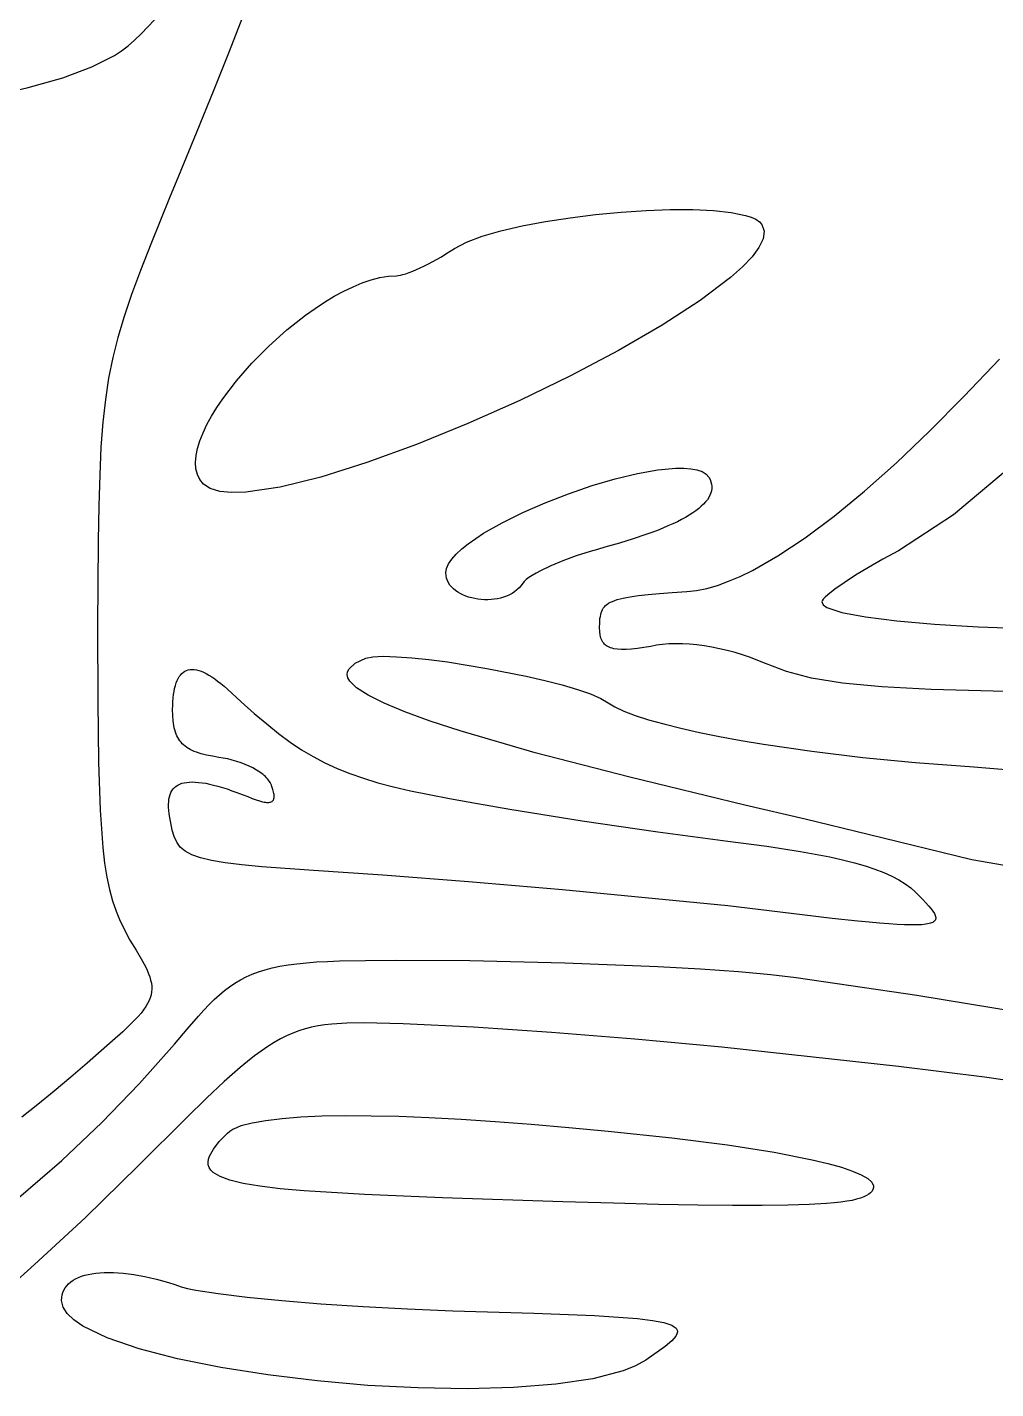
# Model space of a CAD drawing. Header units: inches. Extents: x 0.98 to 7.44, y -5.29 to -1.05.
# Drawn here: x 7.0979 to 7.1767, y -2.1375 to -2.0267 of the extents above; entities that cross this region are included whole.
import ezdxf

# ---------------------------------------------------------------- set-up
doc = ezdxf.new("R2010")
doc.units = ezdxf.units.IN
doc.header["$MEASUREMENT"] = 0
doc.layers.add('BLACK', color=250, linetype='CONTINUOUS')

msp = doc.modelspace()

# ---------------------------------------------------------------- linework, layer by layer
at = {"layer": 'BLACK', "linetype": 'CONTINUOUS'}
for p, q in [((7.1072, -2.02726), (7.10826, -2.02613)), ((7.11543, -2.02592), (7.11434, -2.02869)), ((7.10666, -2.02777), (7.1072, -2.02726)), ((7.10558, -2.02866), (7.10612, -2.02824)), ((7.10612, -2.02824), (7.10666, -2.02777)), ((7.10318, -2.02996), (7.10503, -2.02902)), ((7.10503, -2.02902), (7.10558, -2.02866)), ((7.11434, -2.02869), (7.11309, -2.03182)), ((7.10081, -2.03083), (7.10318, -2.02996)), ((7.09481, -2.03237), (7.09799, -2.03164)), ((7.09799, -2.03164), (7.10081, -2.03083)), ((7.11309, -2.03182), (7.11165, -2.03535)), ((7.11165, -2.03535), (7.11003, -2.0393)), ((7.11003, -2.0393), (7.10955, -2.04047)), ((7.10955, -2.04047), (7.10797, -2.04438)), ((7.14413, -2.04197), (7.14621, -2.04177)), ((7.14621, -2.04177), (7.14826, -2.04163)), ((7.14826, -2.04163), (7.15022, -2.04156)), ((7.15022, -2.04156), (7.15206, -2.04156)), ((7.15206, -2.04156), (7.15372, -2.04163)), ((7.15372, -2.04163), (7.15516, -2.04179)), ((7.15516, -2.04179), (7.15633, -2.04203)), ((7.13644, -2.04329), (7.13818, -2.04289)), ((7.13818, -2.04289), (7.14007, -2.04253)), ((7.14007, -2.04253), (7.14207, -2.04222)), ((7.14207, -2.04222), (7.14413, -2.04197)), ((7.15633, -2.04203), (7.1568, -2.04218)), ((7.1568, -2.04218), (7.15718, -2.04235)), ((7.15718, -2.04235), (7.15747, -2.04255)), ((7.15747, -2.04255), (7.15767, -2.04277)), ((7.15767, -2.04277), (7.15784, -2.04331)), ((7.13364, -2.04421), (7.13492, -2.04373)), ((7.13492, -2.04373), (7.13644, -2.04329)), ((7.15776, -2.04393), (7.15743, -2.04463)), ((7.15784, -2.04331), (7.15776, -2.04393)), ((7.10797, -2.04438), (7.10713, -2.04652)), ((7.13162, -2.04539), (7.13197, -2.04517)), ((7.13197, -2.04517), (7.13232, -2.04495)), ((7.13232, -2.04495), (7.13267, -2.04472)), ((7.13267, -2.04472), (7.13364, -2.04421)), ((7.15743, -2.04463), (7.15687, -2.04539)), ((7.12957, -2.04644), (7.12989, -2.0463)), ((7.12989, -2.0463), (7.13022, -2.04614)), ((7.13022, -2.04614), (7.13056, -2.04597)), ((7.13056, -2.04597), (7.13091, -2.04579)), ((7.13091, -2.04579), (7.13127, -2.04559)), ((7.13127, -2.04559), (7.13162, -2.04539)), ((7.15609, -2.04621), (7.15512, -2.04709)), ((7.15687, -2.04539), (7.15609, -2.04621)), ((7.10713, -2.04652), (7.10641, -2.04846)), ((7.12517, -2.04752), (7.1259, -2.04727)), ((7.1259, -2.04727), (7.12661, -2.04709)), ((7.12661, -2.04709), (7.12729, -2.04698)), ((7.12729, -2.04698), (7.12795, -2.04694)), ((7.12795, -2.04694), (7.12809, -2.04693)), ((7.12809, -2.04693), (7.12827, -2.0469)), ((7.12827, -2.0469), (7.12848, -2.04684)), ((7.12848, -2.04684), (7.12872, -2.04677)), ((7.12872, -2.04677), (7.12898, -2.04668)), ((7.12898, -2.04668), (7.12927, -2.04657)), ((7.12927, -2.04657), (7.12957, -2.04644)), ((7.15512, -2.04709), (7.15264, -2.04896)), ((7.10641, -2.04846), (7.10581, -2.05025)), ((7.12289, -2.04861), (7.12366, -2.04819)), ((7.12366, -2.04819), (7.12442, -2.04783)), ((7.12442, -2.04783), (7.12517, -2.04752)), ((7.12056, -2.05014), (7.12134, -2.04959)), ((7.12134, -2.04959), (7.12211, -2.04908)), ((7.12211, -2.04908), (7.12289, -2.04861)), ((7.15264, -2.04896), (7.14956, -2.05096)), ((7.10581, -2.05025), (7.1053, -2.05195)), ((7.11904, -2.05135), (7.12056, -2.05014)), ((7.11757, -2.05267), (7.11904, -2.05135)), ((7.14956, -2.05096), (7.14601, -2.05302)), ((7.1053, -2.05195), (7.10488, -2.0536)), ((7.11619, -2.05406), (7.11757, -2.05267)), ((7.10488, -2.0536), (7.10454, -2.05527)), ((7.11494, -2.05549), (7.11619, -2.05406)), ((7.14601, -2.05302), (7.1421, -2.05508)), ((7.1741, -2.05677), (7.17698, -2.05371)), ((7.1421, -2.05508), (7.13798, -2.05708)), ((7.10454, -2.05527), (7.10428, -2.05701)), ((7.11384, -2.05694), (7.11494, -2.05549)), ((7.10428, -2.05701), (7.10407, -2.05886)), ((7.11335, -2.05765), (7.11384, -2.05694)), ((7.13798, -2.05708), (7.13376, -2.05896)), ((7.1713, -2.05958), (7.1741, -2.05677)), ((7.11254, -2.05904), (7.11292, -2.05835)), ((7.11292, -2.05835), (7.11335, -2.05765)), ((7.10407, -2.05886), (7.10392, -2.06088)), ((7.11222, -2.05971), (7.11254, -2.05904)), ((7.13376, -2.05896), (7.12958, -2.06067)), ((7.16861, -2.06215), (7.1713, -2.05958)), ((7.11178, -2.06098), (7.11197, -2.06036)), ((7.11197, -2.06036), (7.11222, -2.05971)), ((7.12958, -2.06067), (7.12555, -2.06214)), ((7.10392, -2.06088), (7.10382, -2.06313)), ((7.11161, -2.06212), (7.11166, -2.06157)), ((7.11166, -2.06157), (7.11178, -2.06098)), ((7.11164, -2.06263), (7.11161, -2.06212)), ((7.11176, -2.0631), (7.11164, -2.06263)), ((7.12555, -2.06214), (7.12181, -2.06332)), ((7.14754, -2.06302), (7.1492, -2.06273)), ((7.1492, -2.06273), (7.15067, -2.06259)), ((7.15067, -2.06259), (7.15131, -2.06259)), ((7.15131, -2.06259), (7.15188, -2.06263)), ((7.15188, -2.06263), (7.15238, -2.06273)), ((7.15238, -2.06273), (7.1528, -2.06287)), ((7.1528, -2.06287), (7.15313, -2.06307)), ((7.16602, -2.06445), (7.16861, -2.06215)), ((7.17814, -2.06227), (7.17326, -2.06639)), ((7.10382, -2.06313), (7.10375, -2.06565)), ((7.11196, -2.06352), (7.11176, -2.0631)), ((7.11225, -2.06388), (7.11196, -2.06352)), ((7.11281, -2.06425), (7.11225, -2.06388)), ((7.12181, -2.06332), (7.11848, -2.06414)), ((7.14194, -2.06467), (7.14386, -2.06401)), ((7.14386, -2.06401), (7.14574, -2.06346)), ((7.14574, -2.06346), (7.14754, -2.06302)), ((7.15313, -2.06307), (7.15336, -2.06333)), ((7.15336, -2.06333), (7.15345, -2.06351)), ((7.15345, -2.06351), (7.15352, -2.06369)), ((7.15352, -2.06369), (7.15357, -2.06388)), ((7.15357, -2.06388), (7.15359, -2.06406)), ((7.11358, -2.06448), (7.11281, -2.06425)), ((7.11454, -2.06458), (7.11358, -2.06448)), ((7.1157, -2.06455), (7.11454, -2.06458)), ((7.11848, -2.06414), (7.1157, -2.06455)), ((7.14004, -2.0654), (7.14194, -2.06467)), ((7.15323, -2.06515), (7.15309, -2.06533)), ((7.15335, -2.06497), (7.15323, -2.06515)), ((7.15344, -2.06479), (7.15335, -2.06497)), ((7.15352, -2.0646), (7.15344, -2.06479)), ((7.15356, -2.06442), (7.15352, -2.0646)), ((7.15359, -2.06424), (7.15356, -2.06442)), ((7.15359, -2.06406), (7.15359, -2.06424)), ((7.16354, -2.06649), (7.16602, -2.06445)), ((7.10375, -2.06565), (7.1037, -2.06851)), ((7.13654, -2.06703), (7.13823, -2.06619)), ((7.13823, -2.06619), (7.14004, -2.0654)), ((7.15204, -2.06623), (7.15176, -2.06641)), ((7.1523, -2.06605), (7.15204, -2.06623)), ((7.15253, -2.06587), (7.1523, -2.06605)), ((7.15274, -2.06569), (7.15253, -2.06587)), ((7.15293, -2.06551), (7.15274, -2.06569)), ((7.15309, -2.06533), (7.15293, -2.06551)), ((7.13504, -2.06788), (7.13654, -2.06703)), ((7.15003, -2.06729), (7.14962, -2.06747)), ((7.15042, -2.06712), (7.15003, -2.06729)), ((7.15079, -2.06694), (7.15042, -2.06712)), ((7.15114, -2.06676), (7.15079, -2.06694)), ((7.15146, -2.06659), (7.15114, -2.06676)), ((7.15176, -2.06641), (7.15146, -2.06659)), ((7.16119, -2.06825), (7.16354, -2.06649)), ((7.17326, -2.06639), (7.16878, -2.0693)), ((7.13378, -2.06873), (7.13504, -2.06788)), ((7.14721, -2.06834), (7.1461, -2.06868)), ((7.14824, -2.06799), (7.14721, -2.06834)), ((7.14872, -2.06782), (7.14824, -2.06799)), ((7.14918, -2.06765), (7.14872, -2.06782)), ((7.14962, -2.06747), (7.14918, -2.06765)), ((7.15897, -2.06972), (7.16119, -2.06825)), ((7.1037, -2.06861), (7.10364, -2.07541)), ((7.1037, -2.06851), (7.1037, -2.06861)), ((7.13246, -2.06998), (7.13281, -2.06957)), ((7.13281, -2.06957), (7.13326, -2.06916)), ((7.13326, -2.06916), (7.13378, -2.06873)), ((7.1437, -2.06936), (7.14256, -2.06973)), ((7.14429, -2.06919), (7.1437, -2.06936)), ((7.14489, -2.06902), (7.14429, -2.06919)), ((7.1461, -2.06868), (7.14489, -2.06902)), ((7.16878, -2.0693), (7.16751, -2.06998)), ((7.13203, -2.07075), (7.13219, -2.07037)), ((7.13219, -2.07037), (7.13246, -2.06998)), ((7.14051, -2.07053), (7.13967, -2.07093)), ((7.14149, -2.07013), (7.14051, -2.07053)), ((7.14256, -2.06973), (7.14149, -2.07013)), ((7.15689, -2.07091), (7.15897, -2.06972)), ((7.16634, -2.07066), (7.16528, -2.0713)), ((7.16751, -2.06998), (7.16634, -2.07066)), ((7.13197, -2.07111), (7.13203, -2.07075)), ((7.13199, -2.07132), (7.13197, -2.07111)), ((7.13203, -2.07153), (7.13199, -2.07132)), ((7.13209, -2.07173), (7.13203, -2.07153)), ((7.13218, -2.07191), (7.13209, -2.07173)), ((7.1385, -2.07165), (7.13833, -2.0718)), ((7.13872, -2.07148), (7.1385, -2.07165)), ((7.13899, -2.07131), (7.13872, -2.07148)), ((7.13931, -2.07112), (7.13899, -2.07131)), ((7.13967, -2.07093), (7.13931, -2.07112)), ((7.15405, -2.07212), (7.15496, -2.07179)), ((7.15496, -2.07179), (7.15591, -2.07139)), ((7.15591, -2.07139), (7.15689, -2.07091)), ((7.16528, -2.0713), (7.16435, -2.07191)), ((7.1323, -2.07209), (7.13218, -2.07191)), ((7.13243, -2.07225), (7.1323, -2.07209)), ((7.13258, -2.0724), (7.13243, -2.07225)), ((7.13275, -2.07255), (7.13258, -2.0724)), ((7.13294, -2.07268), (7.13275, -2.07255)), ((7.13314, -2.07279), (7.13294, -2.07268)), ((7.13336, -2.0729), (7.13314, -2.07279)), ((7.13358, -2.07299), (7.13336, -2.0729)), ((7.13713, -2.07289), (7.1369, -2.07299)), ((7.13735, -2.07277), (7.13713, -2.07289)), ((7.13756, -2.07264), (7.13735, -2.07277)), ((7.13775, -2.07249), (7.13756, -2.07264)), ((7.13792, -2.07232), (7.13775, -2.07249)), ((7.13808, -2.07214), (7.13792, -2.07232)), ((7.13822, -2.07194), (7.13808, -2.07214)), ((7.13833, -2.0718), (7.13822, -2.07194)), ((7.14764, -2.07295), (7.14843, -2.07287)), ((7.14843, -2.07287), (7.14934, -2.07279)), ((7.14934, -2.07279), (7.15038, -2.07271)), ((7.15038, -2.07271), (7.15156, -2.07263)), ((7.15156, -2.07263), (7.15235, -2.07254)), ((7.15235, -2.07254), (7.15318, -2.07237)), ((7.15318, -2.07237), (7.15405, -2.07212)), ((7.16302, -2.0729), (7.16281, -2.07308)), ((7.16359, -2.07244), (7.16302, -2.0729)), ((7.16435, -2.07191), (7.16359, -2.07244)), ((7.13382, -2.07308), (7.13358, -2.07299)), ((7.13407, -2.07314), (7.13382, -2.07308)), ((7.13432, -2.0732), (7.13407, -2.07314)), ((7.13458, -2.07324), (7.13432, -2.0732)), ((7.13484, -2.07327), (7.13458, -2.07324)), ((7.1351, -2.07329), (7.13484, -2.07327)), ((7.13537, -2.07329), (7.1351, -2.07329)), ((7.13564, -2.07328), (7.13537, -2.07329)), ((7.1359, -2.07325), (7.13564, -2.07328)), ((7.13616, -2.07321), (7.1359, -2.07325)), ((7.13641, -2.07315), (7.13616, -2.07321)), ((7.13666, -2.07308), (7.13641, -2.07315)), ((7.1369, -2.07299), (7.13666, -2.07308)), ((7.1447, -2.07409), (7.14477, -2.07397)), ((7.14477, -2.07397), (7.14486, -2.07386)), ((7.14486, -2.07386), (7.14496, -2.07376)), ((7.14496, -2.07376), (7.14507, -2.07367)), ((7.14507, -2.07367), (7.1452, -2.07358)), ((7.1452, -2.07358), (7.14535, -2.07349)), ((7.14535, -2.07349), (7.14551, -2.07342)), ((7.14551, -2.07342), (7.1457, -2.07334)), ((7.1457, -2.07334), (7.14591, -2.07328)), ((7.14591, -2.07328), (7.14614, -2.07321)), ((7.14614, -2.07321), (7.14639, -2.07315)), ((7.14639, -2.07315), (7.14666, -2.0731)), ((7.14666, -2.0731), (7.14696, -2.07305)), ((7.14696, -2.07305), (7.14729, -2.073)), ((7.14729, -2.073), (7.14764, -2.07295)), ((7.16256, -2.07337), (7.16253, -2.07347)), ((7.16253, -2.07347), (7.16264, -2.0737)), ((7.16266, -2.07324), (7.16256, -2.07337)), ((7.16264, -2.0737), (7.16295, -2.07392)), ((7.16281, -2.07308), (7.16266, -2.07324)), ((7.16295, -2.07392), (7.16417, -2.07432)), ((7.14448, -2.07516), (7.14449, -2.07498)), ((7.14449, -2.07498), (7.1445, -2.07481)), ((7.1445, -2.07481), (7.14453, -2.07464)), ((7.14453, -2.07464), (7.14456, -2.07449)), ((7.14456, -2.07449), (7.14459, -2.07435)), ((7.14459, -2.07435), (7.14464, -2.07422)), ((7.14464, -2.07422), (7.1447, -2.07409)), ((7.16417, -2.07432), (7.16609, -2.07469)), ((7.16609, -2.07469), (7.16864, -2.07501)), ((7.16864, -2.07501), (7.17171, -2.07528)), ((7.10364, -2.07541), (7.10366, -2.08156)), ((7.14447, -2.07555), (7.14448, -2.07516)), ((7.14449, -2.07587), (7.14447, -2.07555)), ((7.14452, -2.07616), (7.14449, -2.07587)), ((7.14455, -2.07629), (7.14452, -2.07616)), ((7.17171, -2.07528), (7.17524, -2.0755)), ((7.17524, -2.0755), (7.18328, -2.07579)), ((7.14458, -2.07641), (7.14455, -2.07629)), ((7.14463, -2.07652), (7.14458, -2.07641)), ((7.14468, -2.07663), (7.14463, -2.07652)), ((7.14473, -2.07673), (7.14468, -2.07663)), ((7.1448, -2.07682), (7.14473, -2.07673)), ((7.14487, -2.0769), (7.1448, -2.07682)), ((7.14495, -2.07697), (7.14487, -2.0769)), ((7.14504, -2.07704), (7.14495, -2.07697)), ((7.14514, -2.0771), (7.14504, -2.07704)), ((7.14524, -2.07715), (7.14514, -2.0771)), ((7.14536, -2.0772), (7.14524, -2.07715)), ((7.14548, -2.07724), (7.14536, -2.0772)), ((7.14562, -2.07727), (7.14548, -2.07724)), ((7.14592, -2.07732), (7.14562, -2.07727)), ((7.14626, -2.07733), (7.14592, -2.07732)), ((7.14664, -2.07733), (7.14626, -2.07733)), ((7.14707, -2.0773), (7.14664, -2.07733)), ((7.14754, -2.07725), (7.14707, -2.0773)), ((7.14807, -2.07717), (7.14754, -2.07725)), ((7.14864, -2.07708), (7.14807, -2.07717)), ((7.1491, -2.07699), (7.14864, -2.07708)), ((7.14959, -2.07692), (7.1491, -2.07699)), ((7.1501, -2.07688), (7.14959, -2.07692)), ((7.15064, -2.07687), (7.1501, -2.07688)), ((7.1512, -2.07688), (7.15064, -2.07687)), ((7.15178, -2.07691), (7.1512, -2.07688)), ((7.15237, -2.07696), (7.15178, -2.07691)), ((7.15298, -2.07704), (7.15237, -2.07696)), ((7.1536, -2.07715), (7.15298, -2.07704)), ((7.15422, -2.07727), (7.1536, -2.07715)), ((7.15485, -2.07742), (7.15422, -2.07727)), ((7.1246, -2.07846), (7.12545, -2.07805)), ((7.12545, -2.07805), (7.12603, -2.07793)), ((7.12603, -2.07793), (7.12687, -2.07789)), ((7.12687, -2.07789), (7.12794, -2.07792)), ((7.12794, -2.07792), (7.12919, -2.07801)), ((7.12919, -2.07801), (7.13059, -2.07816)), ((7.13059, -2.07816), (7.1321, -2.07835)), ((7.1321, -2.07835), (7.13531, -2.07887)), ((7.15548, -2.07759), (7.15485, -2.07742)), ((7.1561, -2.07778), (7.15548, -2.07759)), ((7.15673, -2.07799), (7.1561, -2.07778)), ((7.15734, -2.07822), (7.15673, -2.07799)), ((7.15795, -2.07847), (7.15734, -2.07822)), ((7.11029, -2.07954), (7.11039, -2.07941)), ((7.11039, -2.07941), (7.1105, -2.07929)), ((7.1105, -2.07929), (7.11062, -2.07919)), ((7.11062, -2.07919), (7.11074, -2.07911)), ((7.11074, -2.07911), (7.11088, -2.07904)), ((7.11088, -2.07904), (7.11102, -2.07899)), ((7.11102, -2.07899), (7.11118, -2.07897)), ((7.11118, -2.07897), (7.11134, -2.07896)), ((7.11134, -2.07896), (7.11151, -2.07897)), ((7.11151, -2.07897), (7.11169, -2.07899)), ((7.11169, -2.07899), (7.11187, -2.07904)), ((7.11187, -2.07904), (7.11207, -2.07911)), ((7.11207, -2.07911), (7.11227, -2.07919)), ((7.11227, -2.07919), (7.11248, -2.07929)), ((7.11248, -2.07929), (7.1127, -2.07942)), ((7.1127, -2.07942), (7.11293, -2.07956)), ((7.12395, -2.07938), (7.12398, -2.07914)), ((7.124, -2.07963), (7.12395, -2.07938)), ((7.12398, -2.07914), (7.1241, -2.0789)), ((7.1241, -2.0789), (7.1246, -2.07846)), ((7.13531, -2.07887), (7.13851, -2.07951)), ((7.13851, -2.07951), (7.14002, -2.07986)), ((7.15966, -2.07913), (7.15795, -2.07847)), ((7.16169, -2.07966), (7.15966, -2.07913)), ((7.10986, -2.08074), (7.10991, -2.0805)), ((7.10991, -2.0805), (7.10997, -2.08027)), ((7.10997, -2.08027), (7.11004, -2.08006)), ((7.11004, -2.08006), (7.11011, -2.07987)), ((7.11011, -2.07987), (7.11019, -2.0797)), ((7.11019, -2.0797), (7.11029, -2.07954)), ((7.11293, -2.07956), (7.11317, -2.07972)), ((7.11317, -2.07972), (7.11341, -2.0799)), ((7.11341, -2.0799), (7.11366, -2.0801)), ((7.11366, -2.0801), (7.11393, -2.08031)), ((7.11393, -2.08031), (7.1142, -2.08055)), ((7.1142, -2.08055), (7.11533, -2.08159)), ((7.12415, -2.0799), (7.124, -2.07963)), ((7.12471, -2.08046), (7.12415, -2.0799)), ((7.12564, -2.08106), (7.12471, -2.08046)), ((7.14002, -2.07986), (7.14142, -2.08022)), ((7.14142, -2.08022), (7.14267, -2.08059)), ((7.14267, -2.08059), (7.14374, -2.08095)), ((7.16422, -2.08007), (7.16169, -2.07966)), ((7.16741, -2.08038), (7.16422, -2.08007)), ((7.17144, -2.08059), (7.16741, -2.08038)), ((7.17648, -2.08073), (7.17144, -2.08059)), ((7.10366, -2.08156), (7.10372, -2.0865)), ((7.10976, -2.08189), (7.10977, -2.08158)), ((7.10977, -2.08158), (7.10979, -2.08128)), ((7.10979, -2.08128), (7.10982, -2.081)), ((7.10982, -2.081), (7.10986, -2.08074)), ((7.11533, -2.08159), (7.11639, -2.08254)), ((7.12694, -2.08171), (7.12564, -2.08106)), ((7.12862, -2.08241), (7.12694, -2.08171)), ((7.14374, -2.08095), (7.14458, -2.08132)), ((7.14458, -2.08132), (7.14517, -2.08166)), ((7.14517, -2.08166), (7.14571, -2.082)), ((7.18271, -2.08081), (7.17648, -2.08073)), ((7.10975, -2.08222), (7.10976, -2.08189)), ((7.10976, -2.08269), (7.10975, -2.08222)), ((7.10979, -2.08313), (7.10976, -2.08269)), ((7.11639, -2.08254), (7.1174, -2.08339)), ((7.13068, -2.08316), (7.12862, -2.08241)), ((7.14571, -2.082), (7.14645, -2.08235)), ((7.14645, -2.08235), (7.14736, -2.0827)), ((7.14736, -2.0827), (7.14845, -2.08305)), ((7.10985, -2.08352), (7.10979, -2.08313)), ((7.10988, -2.08371), (7.10985, -2.08352)), ((7.10993, -2.08388), (7.10988, -2.08371)), ((7.10998, -2.08405), (7.10993, -2.08388)), ((7.1174, -2.08339), (7.11836, -2.08417)), ((7.13313, -2.08396), (7.13068, -2.08316)), ((7.13922, -2.08573), (7.13313, -2.08396)), ((7.14845, -2.08305), (7.14969, -2.08339)), ((7.14969, -2.08339), (7.15108, -2.08374)), ((7.15108, -2.08374), (7.15259, -2.08408)), ((7.11003, -2.08421), (7.10998, -2.08405)), ((7.1101, -2.08436), (7.11003, -2.08421)), ((7.11017, -2.0845), (7.1101, -2.08436)), ((7.11025, -2.08463), (7.11017, -2.0845)), ((7.11033, -2.08476), (7.11025, -2.08463)), ((7.11043, -2.08488), (7.11033, -2.08476)), ((7.11053, -2.085), (7.11043, -2.08488)), ((7.11064, -2.0851), (7.11053, -2.085)), ((7.11836, -2.08417), (7.11931, -2.08486)), ((7.11931, -2.08486), (7.12024, -2.08549)), ((7.15259, -2.08408), (7.15423, -2.08441)), ((7.15423, -2.08441), (7.15597, -2.08473)), ((7.15597, -2.08473), (7.15781, -2.08503)), ((7.15781, -2.08503), (7.16173, -2.08561)), ((7.11076, -2.0852), (7.11064, -2.0851)), ((7.11089, -2.0853), (7.11076, -2.0852)), ((7.11103, -2.08539), (7.11089, -2.0853)), ((7.11118, -2.08547), (7.11103, -2.08539)), ((7.11134, -2.08555), (7.11118, -2.08547)), ((7.11151, -2.08563), (7.11134, -2.08555)), ((7.11168, -2.08569), (7.11151, -2.08563)), ((7.11207, -2.08582), (7.11168, -2.08569)), ((7.1125, -2.08593), (7.11207, -2.08582)), ((7.11298, -2.08602), (7.1125, -2.08593)), ((7.1135, -2.08611), (7.11298, -2.08602)), ((7.11387, -2.08617), (7.1135, -2.08611)), ((7.11423, -2.08624), (7.11387, -2.08617)), ((7.12024, -2.08549), (7.12117, -2.08605)), ((7.12117, -2.08605), (7.12213, -2.08656)), ((7.14692, -2.08773), (7.13922, -2.08573)), ((7.16173, -2.08561), (7.16588, -2.08611)), ((7.16588, -2.08611), (7.17017, -2.08652)), ((7.10372, -2.0865), (7.10385, -2.0904)), ((7.1146, -2.08633), (7.11423, -2.08624)), ((7.11496, -2.08644), (7.1146, -2.08633)), ((7.11531, -2.08655), (7.11496, -2.08644)), ((7.11564, -2.08668), (7.11531, -2.08655)), ((7.11597, -2.08682), (7.11564, -2.08668)), ((7.11628, -2.08697), (7.11597, -2.08682)), ((7.11657, -2.08714), (7.11628, -2.08697)), ((7.1167, -2.08722), (7.11657, -2.08714)), ((7.11683, -2.08731), (7.1167, -2.08722)), ((7.12213, -2.08656), (7.12312, -2.08702)), ((7.12312, -2.08702), (7.12416, -2.08743)), ((7.17017, -2.08652), (7.1749, -2.08688)), ((7.1749, -2.08688), (7.17956, -2.08727)), ((7.11003, -2.08846), (7.11017, -2.08836)), ((7.11017, -2.08836), (7.11033, -2.08829)), ((7.11033, -2.08829), (7.1105, -2.08822)), ((7.1105, -2.08822), (7.11069, -2.08817)), ((7.11069, -2.08817), (7.11089, -2.08814)), ((7.11089, -2.08814), (7.11111, -2.08812)), ((7.11111, -2.08812), (7.11134, -2.08811)), ((7.11134, -2.08811), (7.11159, -2.08812)), ((7.11159, -2.08812), (7.11186, -2.08814)), ((7.11186, -2.08814), (7.11214, -2.08817)), ((7.11214, -2.08817), (7.11244, -2.08822)), ((7.11244, -2.08822), (7.11275, -2.08829)), ((7.11275, -2.08829), (7.11308, -2.08837)), ((7.11308, -2.08837), (7.11343, -2.08846)), ((7.11696, -2.08739), (7.11683, -2.08731)), ((7.11708, -2.08748), (7.11696, -2.08739)), ((7.11719, -2.08758), (7.11708, -2.08748)), ((7.11729, -2.08767), (7.11719, -2.08758)), ((7.11739, -2.08776), (7.11729, -2.08767)), ((7.11747, -2.08786), (7.11739, -2.08776)), ((7.11755, -2.08796), (7.11747, -2.08786)), ((7.11762, -2.08806), (7.11755, -2.08796)), ((7.11768, -2.08816), (7.11762, -2.08806)), ((7.11773, -2.08826), (7.11768, -2.08816)), ((7.11778, -2.08836), (7.11773, -2.08826)), ((7.11781, -2.08847), (7.11778, -2.08836)), ((7.12416, -2.08743), (7.12526, -2.08781)), ((7.12526, -2.08781), (7.12644, -2.08817)), ((7.12644, -2.08817), (7.12772, -2.0885)), ((7.15628, -2.09), (7.14692, -2.08773)), ((7.10943, -2.08971), (7.10945, -2.08951)), ((7.10945, -2.08951), (7.10949, -2.08931)), ((7.10949, -2.08931), (7.10954, -2.08913)), ((7.10954, -2.08913), (7.10961, -2.08897)), ((7.10961, -2.08897), (7.10969, -2.08882)), ((7.10969, -2.08882), (7.10979, -2.08868)), ((7.10979, -2.08868), (7.1099, -2.08856)), ((7.1099, -2.08856), (7.11003, -2.08846)), ((7.11343, -2.08846), (7.1138, -2.08856)), ((7.1138, -2.08856), (7.11417, -2.08868)), ((7.11417, -2.08868), (7.11457, -2.08882)), ((7.11457, -2.08882), (7.11498, -2.08896)), ((7.11498, -2.08896), (7.11541, -2.08913)), ((7.11541, -2.08913), (7.11586, -2.0893)), ((7.11586, -2.0893), (7.11621, -2.08944)), ((7.11621, -2.08944), (7.11653, -2.08956)), ((7.1179, -2.08872), (7.11781, -2.08847)), ((7.11796, -2.08894), (7.1179, -2.08872)), ((7.11795, -2.08956), (7.11797, -2.08951)), ((7.11798, -2.08904), (7.11796, -2.08894)), ((7.11797, -2.08951), (7.11799, -2.08944)), ((7.118, -2.08913), (7.11798, -2.08904)), ((7.11799, -2.08944), (7.11801, -2.08938)), ((7.11801, -2.08922), (7.118, -2.08913)), ((7.11801, -2.0893), (7.11801, -2.08922)), ((7.11801, -2.08938), (7.11801, -2.0893)), ((7.12772, -2.0885), (7.1291, -2.08882)), ((7.1291, -2.08882), (7.13061, -2.08913)), ((7.13061, -2.08913), (7.13225, -2.08944)), ((7.13225, -2.08944), (7.13453, -2.08987)), ((7.10385, -2.0904), (7.10407, -2.09345)), ((7.10942, -2.08994), (7.10943, -2.08971)), ((7.10942, -2.09017), (7.10942, -2.08994)), ((7.10944, -2.09042), (7.10942, -2.09017)), ((7.10947, -2.09069), (7.10944, -2.09042)), ((7.11653, -2.08956), (7.11681, -2.08965)), ((7.11681, -2.08965), (7.11706, -2.08972)), ((7.11706, -2.08972), (7.11718, -2.08974)), ((7.11718, -2.08974), (7.11729, -2.08976)), ((7.11729, -2.08976), (7.11739, -2.08977)), ((7.11739, -2.08977), (7.11748, -2.08977)), ((7.11748, -2.08977), (7.11756, -2.08977)), ((7.11756, -2.08977), (7.11764, -2.08976)), ((7.11764, -2.08976), (7.11771, -2.08974)), ((7.11771, -2.08974), (7.11777, -2.08972)), ((7.11777, -2.08972), (7.11783, -2.08969)), ((7.11783, -2.08969), (7.11787, -2.08965)), ((7.11787, -2.08965), (7.11791, -2.08961)), ((7.11791, -2.08961), (7.11795, -2.08956)), ((7.13453, -2.08987), (7.13716, -2.09033)), ((7.13716, -2.09033), (7.14305, -2.09128)), ((7.16118, -2.09114), (7.15628, -2.09)), ((7.10972, -2.09202), (7.10947, -2.09069)), ((7.14305, -2.09128), (7.1492, -2.09217)), ((7.1663, -2.09237), (7.16118, -2.09114)), ((7.10987, -2.09255), (7.10972, -2.09202)), ((7.11008, -2.09301), (7.10987, -2.09255)), ((7.1492, -2.09217), (7.15489, -2.09291)), ((7.17475, -2.09444), (7.1663, -2.09237)), ((7.10407, -2.09345), (7.10422, -2.09472)), ((7.11037, -2.09341), (7.11008, -2.09301)), ((7.11077, -2.09375), (7.11037, -2.09341)), ((7.11131, -2.09404), (7.11077, -2.09375)), ((7.15489, -2.09291), (7.15806, -2.09333)), ((7.15806, -2.09333), (7.16081, -2.09376)), ((7.16081, -2.09376), (7.16318, -2.09421)), ((7.10422, -2.09472), (7.10441, -2.09585)), ((7.11201, -2.09428), (7.11131, -2.09404)), ((7.1129, -2.0945), (7.11201, -2.09428)), ((7.11402, -2.09468), (7.1129, -2.0945)), ((7.11538, -2.09485), (7.11402, -2.09468)), ((7.11701, -2.09501), (7.11538, -2.09485)), ((7.12121, -2.09532), (7.11701, -2.09501)), ((7.16318, -2.09421), (7.16423, -2.09444)), ((7.16423, -2.09444), (7.16519, -2.09468)), ((7.16519, -2.09468), (7.16606, -2.09494)), ((7.16606, -2.09494), (7.16686, -2.0952)), ((7.1774, -2.0949), (7.17475, -2.09444)), ((7.10441, -2.09585), (7.10462, -2.09686)), ((7.12683, -2.09569), (7.12121, -2.09532)), ((7.13382, -2.09622), (7.12683, -2.09569)), ((7.16686, -2.0952), (7.16758, -2.09547)), ((7.16758, -2.09547), (7.16823, -2.09576)), ((7.16823, -2.09576), (7.16881, -2.09607)), ((7.16881, -2.09607), (7.16932, -2.09639)), ((7.10462, -2.09686), (7.10487, -2.09778)), ((7.14144, -2.09689), (7.13382, -2.09622)), ((7.15489, -2.09819), (7.14144, -2.09689)), ((7.16932, -2.09639), (7.16977, -2.09672)), ((7.16977, -2.09672), (7.17017, -2.09708)), ((7.17017, -2.09708), (7.17075, -2.09767)), ((7.10487, -2.09778), (7.10516, -2.09862)), ((7.16095, -2.09892), (7.15489, -2.09819)), ((7.17075, -2.09767), (7.171, -2.09793)), ((7.171, -2.09793), (7.17122, -2.09817)), ((7.17122, -2.09817), (7.17141, -2.0984)), ((7.10516, -2.09862), (7.10549, -2.09942)), ((7.10549, -2.09942), (7.10628, -2.10097)), ((7.16339, -2.0992), (7.16095, -2.09892)), ((7.16548, -2.09942), (7.16339, -2.0992)), ((7.1664, -2.09951), (7.16548, -2.09942)), ((7.17141, -2.0984), (7.17157, -2.09861)), ((7.17157, -2.09861), (7.17169, -2.0988)), ((7.17169, -2.09943), (7.17163, -2.09948)), ((7.17169, -2.0988), (7.17173, -2.09889)), ((7.17174, -2.09938), (7.17169, -2.09943)), ((7.17173, -2.09889), (7.17176, -2.09897)), ((7.17177, -2.09932), (7.17174, -2.09938)), ((7.17176, -2.09897), (7.17179, -2.09905)), ((7.17179, -2.09926), (7.17177, -2.09932)), ((7.17179, -2.09905), (7.1718, -2.09913)), ((7.1718, -2.0992), (7.17179, -2.09926)), ((7.1718, -2.09913), (7.1718, -2.0992)), ((7.16723, -2.09959), (7.1664, -2.09951)), ((7.16798, -2.09965), (7.16723, -2.09959)), ((7.16866, -2.09969), (7.16798, -2.09965)), ((7.16926, -2.09972), (7.16866, -2.09969)), ((7.16979, -2.09974), (7.16926, -2.09972)), ((7.17026, -2.09974), (7.16979, -2.09974)), ((7.17065, -2.09972), (7.17026, -2.09974)), ((7.17099, -2.09968), (7.17065, -2.09972)), ((7.17113, -2.09966), (7.17099, -2.09968)), ((7.17126, -2.09963), (7.17113, -2.09966)), ((7.17137, -2.0996), (7.17126, -2.09963)), ((7.17147, -2.09957), (7.17137, -2.0996)), ((7.17156, -2.09953), (7.17147, -2.09957)), ((7.17163, -2.09948), (7.17156, -2.09953)), ((7.10628, -2.10097), (7.10677, -2.10178)), ((7.10677, -2.10178), (7.10718, -2.10249)), ((7.10718, -2.10249), (7.10753, -2.10313)), ((7.12063, -2.10282), (7.12146, -2.10275)), ((7.12146, -2.10275), (7.12235, -2.1027)), ((7.12235, -2.1027), (7.12331, -2.10266)), ((7.12331, -2.10266), (7.12544, -2.10262)), ((7.12544, -2.10262), (7.1279, -2.1026)), ((7.1279, -2.1026), (7.13392, -2.10263)), ((7.13392, -2.10263), (7.14164, -2.10281)), ((7.10753, -2.10313), (7.10767, -2.10342)), ((7.10767, -2.10342), (7.10779, -2.1037)), ((7.10779, -2.1037), (7.10789, -2.10397)), ((7.11572, -2.10396), (7.11621, -2.10374)), ((7.11621, -2.10374), (7.11672, -2.10355)), ((7.11672, -2.10355), (7.11727, -2.10338)), ((7.11727, -2.10338), (7.11785, -2.10323)), ((7.11785, -2.10323), (7.11847, -2.1031)), ((7.11847, -2.1031), (7.11914, -2.10299)), ((7.11914, -2.10299), (7.11986, -2.1029)), ((7.11986, -2.1029), (7.12063, -2.10282)), ((7.14164, -2.10281), (7.14921, -2.10312)), ((7.14921, -2.10312), (7.15267, -2.10332)), ((7.15267, -2.10332), (7.15577, -2.10353)), ((7.15577, -2.10353), (7.1584, -2.10377)), ((7.1584, -2.10377), (7.16045, -2.10402)), ((7.10789, -2.10397), (7.10796, -2.10423)), ((7.10796, -2.10423), (7.10802, -2.10448)), ((7.10802, -2.10448), (7.10805, -2.10472)), ((7.10806, -2.10496), (7.10804, -2.10519)), ((7.10805, -2.10472), (7.10806, -2.10496)), ((7.11396, -2.10508), (7.11438, -2.10476)), ((7.11438, -2.10476), (7.11481, -2.10446)), ((7.11481, -2.10446), (7.11526, -2.1042)), ((7.11526, -2.1042), (7.11572, -2.10396)), ((7.16045, -2.10402), (7.17026, -2.10546)), ((7.10783, -2.10589), (7.10771, -2.10613)), ((7.10793, -2.10566), (7.10783, -2.10589)), ((7.108, -2.10542), (7.10793, -2.10566)), ((7.10804, -2.10519), (7.108, -2.10542)), ((7.11271, -2.10622), (7.11313, -2.10581)), ((7.11313, -2.10581), (7.11355, -2.10543)), ((7.11355, -2.10543), (7.11396, -2.10508)), ((7.17026, -2.10546), (7.17866, -2.10683)), ((7.10694, -2.10717), (7.10667, -2.10746)), ((7.10718, -2.1069), (7.10694, -2.10717)), ((7.10738, -2.10663), (7.10718, -2.1069)), ((7.10756, -2.10638), (7.10738, -2.10663)), ((7.10771, -2.10613), (7.10756, -2.10638)), ((7.11092, -2.10822), (7.11185, -2.10715)), ((7.11185, -2.10715), (7.11229, -2.10667)), ((7.11229, -2.10667), (7.11271, -2.10622)), ((7.10638, -2.10776), (7.10569, -2.10843)), ((7.10667, -2.10746), (7.10638, -2.10776)), ((7.10989, -2.10944), (7.11092, -2.10822)), ((7.12053, -2.10819), (7.12002, -2.10835)), ((7.12105, -2.10805), (7.12053, -2.10819)), ((7.12158, -2.10795), (7.12105, -2.10805)), ((7.12213, -2.10786), (7.12158, -2.10795)), ((7.1227, -2.1078), (7.12213, -2.10786)), ((7.12392, -2.10772), (7.1227, -2.1078)), ((7.12527, -2.1077), (7.12392, -2.10772)), ((7.1285, -2.10777), (7.12527, -2.1077)), ((7.13422, -2.10806), (7.1285, -2.10777)), ((7.14055, -2.10848), (7.13422, -2.10806)), ((7.10486, -2.10917), (7.10281, -2.11097)), ((7.10569, -2.10843), (7.10486, -2.10917)), ((7.10703, -2.11267), (7.10989, -2.10944)), ((7.11801, -2.10929), (7.11749, -2.10962)), ((7.11852, -2.10901), (7.11801, -2.10929)), ((7.11902, -2.10875), (7.11852, -2.10901)), ((7.11952, -2.10853), (7.11902, -2.10875)), ((7.12002, -2.10835), (7.11952, -2.10853)), ((7.14733, -2.10903), (7.14055, -2.10848)), ((7.1544, -2.10968), (7.14733, -2.10903)), ((7.11641, -2.11039), (7.11584, -2.11084)), ((7.11696, -2.10999), (7.11641, -2.11039)), ((7.11749, -2.10962), (7.11696, -2.10999)), ((7.16877, -2.11125), (7.1544, -2.10968)), ((7.10281, -2.11097), (7.10148, -2.11212)), ((7.11524, -2.11134), (7.11395, -2.11248)), ((7.11584, -2.11084), (7.11524, -2.11134)), ((7.17576, -2.11213), (7.16877, -2.11125)), ((7.10148, -2.11212), (7.10012, -2.11325)), ((7.10399, -2.11581), (7.10703, -2.11267)), ((7.11395, -2.11248), (7.11251, -2.11383)), ((7.18239, -2.11305), (7.17576, -2.11213)), ((7.10012, -2.11325), (7.09878, -2.11434)), ((7.11251, -2.11383), (7.11089, -2.11541)), ((7.09878, -2.11434), (7.09749, -2.11536)), ((7.10073, -2.11889), (7.10399, -2.11581)), ((7.11089, -2.11541), (7.10697, -2.1193)), ((7.11496, -2.1162), (7.11533, -2.11606)), ((7.11533, -2.11606), (7.11622, -2.11582)), ((7.11622, -2.11582), (7.11734, -2.11563)), ((7.11734, -2.11563), (7.11865, -2.11547)), ((7.11865, -2.11547), (7.12017, -2.11535)), ((7.12017, -2.11535), (7.12189, -2.11527)), ((7.12189, -2.11527), (7.1238, -2.11524)), ((7.1238, -2.11524), (7.12589, -2.11525)), ((7.12589, -2.11525), (7.12815, -2.1153)), ((7.12815, -2.1153), (7.13059, -2.11539)), ((7.13059, -2.11539), (7.1332, -2.11553)), ((7.1332, -2.11553), (7.13597, -2.11571)), ((7.13597, -2.11571), (7.13889, -2.11594)), ((7.13889, -2.11594), (7.14196, -2.11621)), ((7.11354, -2.11735), (7.1142, -2.11666)), ((7.1142, -2.11666), (7.11439, -2.1165)), ((7.11439, -2.1165), (7.11465, -2.11634)), ((7.11465, -2.11634), (7.11496, -2.1162)), ((7.14196, -2.11621), (7.14517, -2.11652)), ((7.14517, -2.11652), (7.15035, -2.11706)), ((7.15035, -2.11706), (7.15486, -2.11763)), ((7.11275, -2.11853), (7.11306, -2.11798)), ((7.11306, -2.11798), (7.11354, -2.11735)), ((7.15486, -2.11763), (7.15867, -2.11823)), ((7.15867, -2.11823), (7.16176, -2.11883)), ((7.09721, -2.12194), (7.10073, -2.11889)), ((7.10697, -2.1193), (7.10263, -2.12355)), ((7.11263, -2.11903), (7.11267, -2.11879)), ((7.11265, -2.11926), (7.11263, -2.11903)), ((7.11273, -2.11947), (7.11265, -2.11926)), ((7.11267, -2.11879), (7.11275, -2.11853)), ((7.16176, -2.11883), (7.16304, -2.11914)), ((7.16304, -2.11914), (7.16413, -2.11945)), ((7.11286, -2.11967), (7.11273, -2.11947)), ((7.11304, -2.11986), (7.11286, -2.11967)), ((7.1136, -2.1202), (7.11304, -2.11986)), ((7.1144, -2.1205), (7.1136, -2.1202)), ((7.11548, -2.12076), (7.1144, -2.1205)), ((7.16413, -2.11945), (7.16504, -2.11975)), ((7.16504, -2.11975), (7.16575, -2.12006)), ((7.16575, -2.12006), (7.16628, -2.12036)), ((7.16628, -2.12036), (7.16661, -2.12066)), ((7.11683, -2.12099), (7.11548, -2.12076)), ((7.11848, -2.12119), (7.11683, -2.12099)), ((7.12045, -2.12137), (7.11848, -2.12119)), ((7.12536, -2.12167), (7.12045, -2.12137)), ((7.16651, -2.12152), (7.16636, -2.12164)), ((7.16662, -2.12138), (7.16651, -2.12152)), ((7.16661, -2.12066), (7.16675, -2.12096)), ((7.1667, -2.12125), (7.16662, -2.12138)), ((7.16675, -2.1211), (7.1667, -2.12125)), ((7.16675, -2.12096), (7.16675, -2.1211)), ((7.1317, -2.12194), (7.12536, -2.12167)), ((7.14147, -2.12225), (7.1317, -2.12194)), ((7.14559, -2.12237), (7.14147, -2.12225)), ((7.14925, -2.12246), (7.14559, -2.12237)), ((7.15247, -2.12252), (7.14925, -2.12246)), ((7.15528, -2.12255), (7.15247, -2.12252)), ((7.1577, -2.12255), (7.15528, -2.12255)), ((7.15977, -2.12253), (7.1577, -2.12255)), ((7.1615, -2.12248), (7.15977, -2.12253)), ((7.16293, -2.12239), (7.1615, -2.12248)), ((7.16354, -2.12234), (7.16293, -2.12239)), ((7.16409, -2.12228), (7.16354, -2.12234)), ((7.16457, -2.12221), (7.16409, -2.12228)), ((7.165, -2.12214), (7.16457, -2.12221)), ((7.16537, -2.12205), (7.165, -2.12214)), ((7.16568, -2.12196), (7.16537, -2.12205)), ((7.16595, -2.12186), (7.16568, -2.12196)), ((7.16618, -2.12175), (7.16595, -2.12186)), ((7.16636, -2.12164), (7.16618, -2.12175)), ((7.10263, -2.12355), (7.09852, -2.12736)), ((7.09852, -2.12736), (7.09654, -2.12913)), ((7.10233, -2.12831), (7.1026, -2.12823)), ((7.1026, -2.12823), (7.10288, -2.12816)), ((7.10288, -2.12816), (7.10318, -2.1281)), ((7.10318, -2.1281), (7.1035, -2.12805)), ((7.1035, -2.12805), (7.10383, -2.12802)), ((7.10383, -2.12802), (7.10418, -2.128)), ((7.10418, -2.128), (7.10455, -2.12799)), ((7.10455, -2.12799), (7.10493, -2.128)), ((7.10493, -2.128), (7.10532, -2.12802)), ((7.10532, -2.12802), (7.10573, -2.12805)), ((7.10573, -2.12805), (7.10615, -2.1281)), ((7.10615, -2.1281), (7.10658, -2.12816)), ((7.10658, -2.12816), (7.10703, -2.12824)), ((7.10703, -2.12824), (7.10749, -2.12833)), ((7.10091, -2.12943), (7.10102, -2.12925)), ((7.10102, -2.12925), (7.10114, -2.12908)), ((7.10114, -2.12908), (7.10129, -2.12892)), ((7.10129, -2.12892), (7.10146, -2.12877)), ((7.10146, -2.12877), (7.10165, -2.12864)), ((7.10165, -2.12864), (7.10186, -2.12852)), ((7.10186, -2.12852), (7.10209, -2.12841)), ((7.10209, -2.12841), (7.10233, -2.12831)), ((7.10749, -2.12833), (7.10795, -2.12843)), ((7.10795, -2.12843), (7.10843, -2.12855)), ((7.10843, -2.12855), (7.10892, -2.12868)), ((7.10892, -2.12868), (7.10942, -2.12883)), ((7.10942, -2.12883), (7.10993, -2.12899)), ((7.10993, -2.12899), (7.11045, -2.12916)), ((7.11045, -2.12916), (7.11095, -2.1293)), ((7.11095, -2.1293), (7.11163, -2.12943)), ((7.10072, -2.13027), (7.10074, -2.13004)), ((7.10084, -2.13082), (7.10072, -2.13027)), ((7.10074, -2.13004), (7.10077, -2.12983)), ((7.10077, -2.12983), (7.10083, -2.12962)), ((7.10083, -2.12962), (7.10091, -2.12943)), ((7.11163, -2.12943), (7.11345, -2.12972)), ((7.11345, -2.12972), (7.11581, -2.13001)), ((7.11581, -2.13001), (7.11862, -2.13029)), ((7.11862, -2.13029), (7.12179, -2.13055)), ((7.10117, -2.13135), (7.10084, -2.13082)), ((7.10171, -2.13186), (7.10117, -2.13135)), ((7.12179, -2.13055), (7.12523, -2.13078)), ((7.12523, -2.13078), (7.12884, -2.13097)), ((7.12884, -2.13097), (7.13253, -2.13111)), ((7.13253, -2.13111), (7.13911, -2.1313)), ((7.13911, -2.1313), (7.14406, -2.1315)), ((7.14406, -2.1315), (7.14754, -2.13175)), ((7.10244, -2.13237), (7.10171, -2.13186)), ((7.10443, -2.13333), (7.10244, -2.13237)), ((7.14754, -2.13175), (7.14878, -2.1319)), ((7.14878, -2.1319), (7.1497, -2.13208)), ((7.1497, -2.13208), (7.15033, -2.13229)), ((7.15033, -2.13229), (7.15054, -2.13241)), ((7.15054, -2.13241), (7.15069, -2.13254)), ((7.15069, -2.13254), (7.15078, -2.13268)), ((7.15078, -2.13268), (7.1508, -2.13284)), ((7.10703, -2.13422), (7.10443, -2.13333)), ((7.15033, -2.13357), (7.1498, -2.13403)), ((7.15067, -2.13318), (7.15033, -2.13357)), ((7.15076, -2.133), (7.15067, -2.13318)), ((7.1508, -2.13284), (7.15076, -2.133)), ((7.11015, -2.13502), (7.10703, -2.13422)), ((7.1498, -2.13403), (7.14822, -2.13513)), ((7.11367, -2.13573), (7.11015, -2.13502)), ((7.11749, -2.13633), (7.11367, -2.13573)), ((7.14639, -2.13599), (7.14391, -2.13664)), ((7.14739, -2.13559), (7.14639, -2.13599)), ((7.14822, -2.13513), (7.14739, -2.13559)), ((7.1215, -2.13682), (7.11749, -2.13633)), ((7.12562, -2.13718), (7.1215, -2.13682)), ((7.1409, -2.13709), (7.13746, -2.13736)), ((7.14391, -2.13664), (7.1409, -2.13709)), ((7.12972, -2.13739), (7.12562, -2.13718)), ((7.1337, -2.13746), (7.12972, -2.13739)), ((7.13746, -2.13736), (7.1337, -2.13746))]:
    msp.add_line(p, q, dxfattribs=at)

doc.saveas('drawing.dxf')
